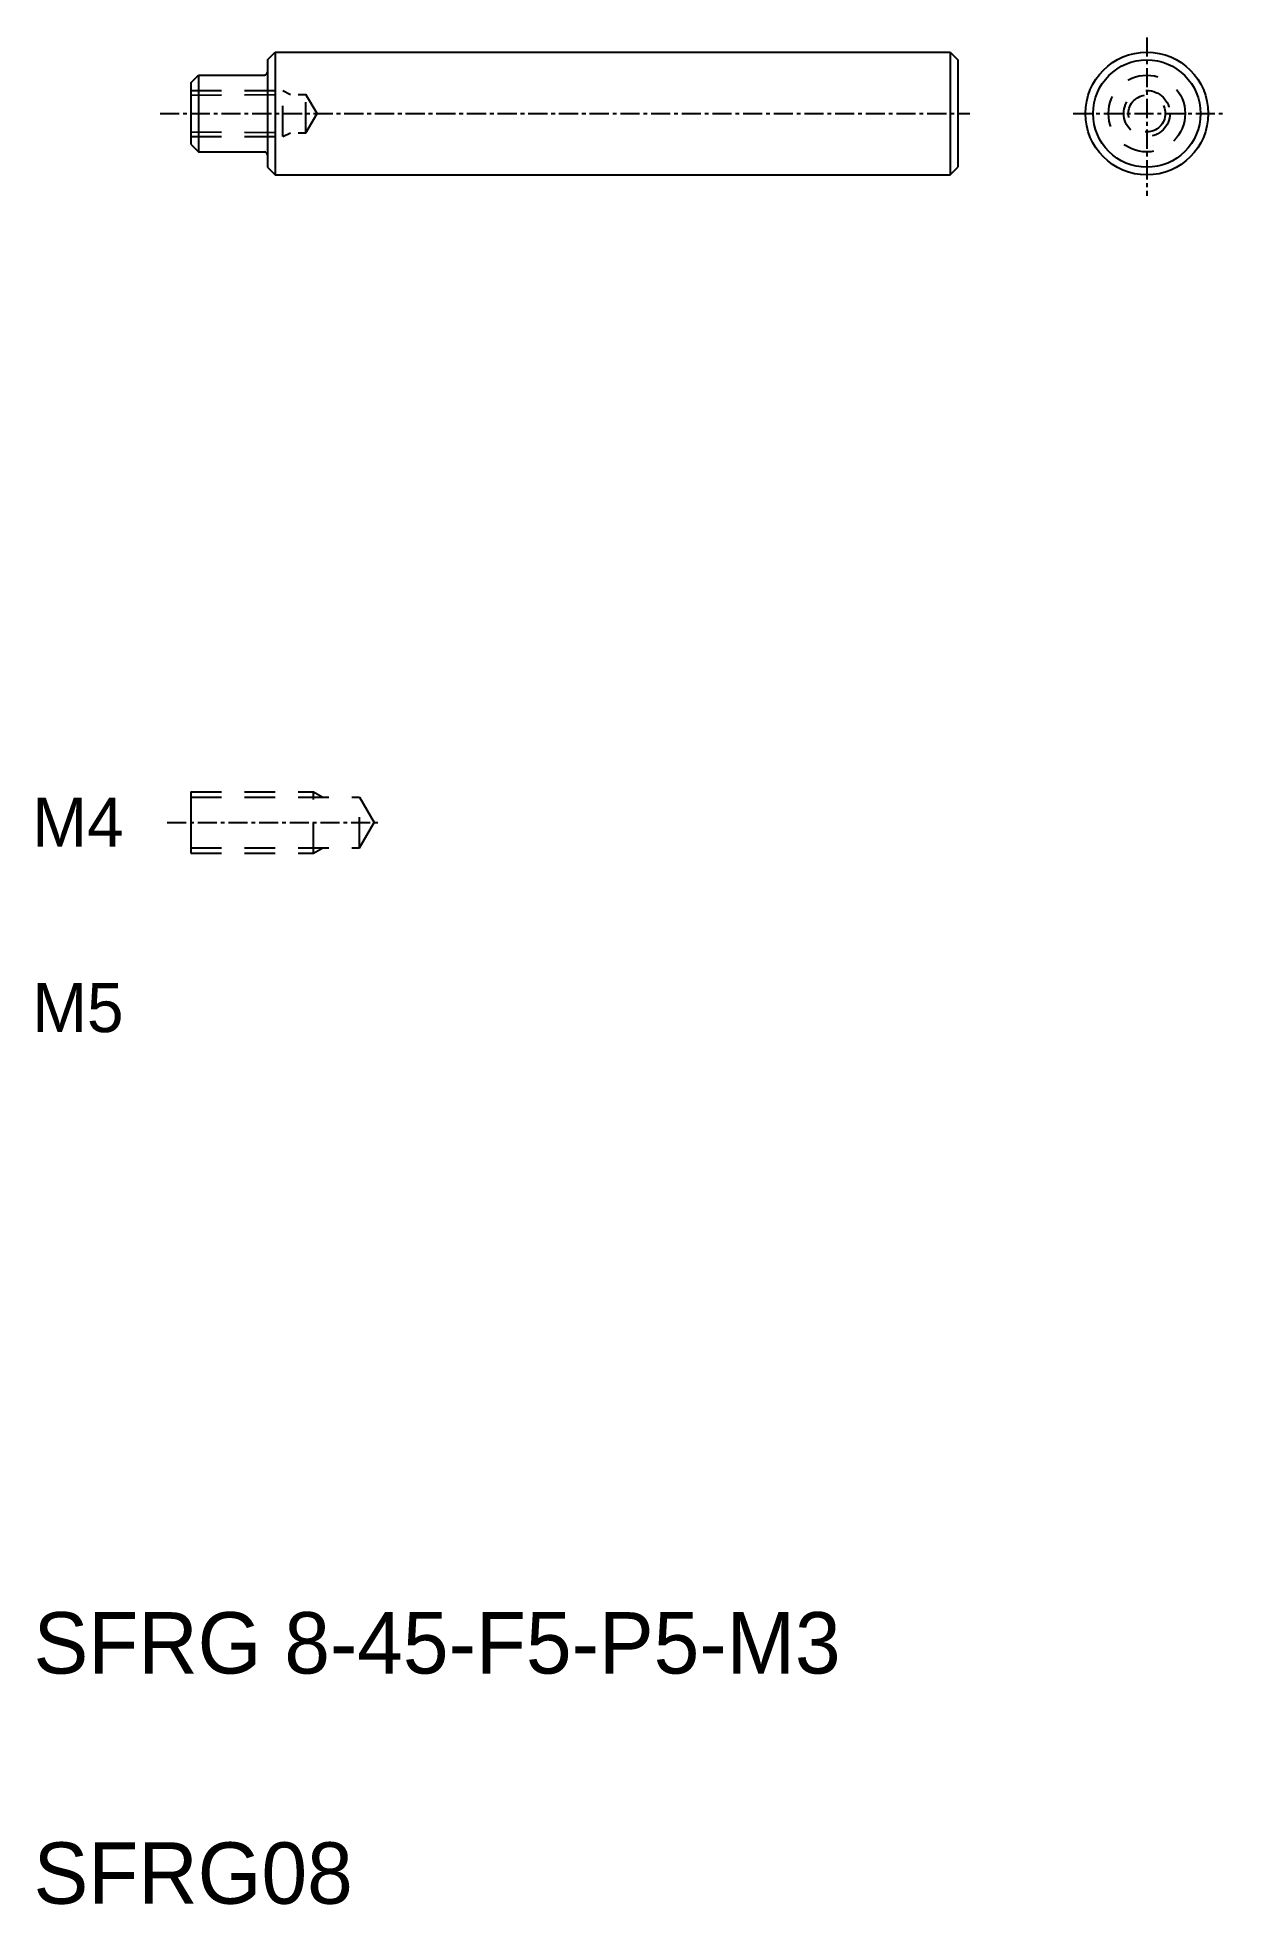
# Model space of a CAD drawing. Extents: x 72 to 150, y 73 to 195.
import ezdxf

# ---------------------------------------------------------------- set-up
doc = ezdxf.new("R2010")
doc.units = 0
doc.linetypes.add('CENTER', pattern=[2, 1.25, -0.25, 0.25, -0.25])
doc.linetypes.add('DASHED', pattern=[3.5, 2, -1.5])
doc.layers.get('0').update_dxf_attribs({"linetype": 'CONTINUOUS'})
doc.layers.add('CENTER', color=1, linetype='CENTER')

msp = doc.modelspace()

# ---------------------------------------------------------------- linework, layer by layer
at = {"color": 7, "linetype": 'CONTINUOUS'}
for p, q in [((87.26, 193.18), (87.76, 193.68)), ((87.76, 193.68), (131.76, 193.68)), ((87.76, 193.68), (87.76, 185.68)), ((131.76, 193.68), (131.76, 185.68)), ((131.76, 193.68), (132.26, 193.18)), ((87.26, 193.18), (87.26, 186.18)), ((132.26, 193.18), (132.26, 186.18)), ((82.26, 191.68), (82.76, 192.18)), ((82.26, 191.68), (82.26, 187.68)), ((82.76, 192.18), (87.06, 192.18)), ((82.76, 192.18), (82.76, 187.18)), ((82.26, 187.68), (82.76, 187.18)), ((82.76, 187.18), (87.06, 187.18)), ((87.26, 186.18), (87.76, 185.68)), ((131.76, 185.68), (132.26, 186.18)), ((87.76, 185.68), (131.76, 185.68)), ((82.26, 145.48), (82.26, 141.48))]:
    msp.add_line(p, q, dxfattribs=at)
at = {"color": 3, "linetype": 'DASHED'}
for p, q in [((82.26, 191.18), (88.26, 191.18)), ((88.26, 188.18), (88.26, 191.18)), ((88.26, 191.18), (88.76, 190.93)), ((82.26, 190.88), (89.76, 190.93)), ((89.76, 188.43), (89.76, 190.93)), ((90.49, 189.68), (89.76, 190.93)), ((89.76, 188.43), (90.49, 189.68)), ((82.26, 188.48), (89.76, 188.43)), ((82.26, 188.18), (88.26, 188.18)), ((88.26, 188.18), (88.76, 188.43)), ((82.26, 145.48), (90.26, 145.48)), ((82.26, 145.13), (93.26, 145.13)), ((90.26, 141.48), (90.26, 145.48)), ((90.26, 145.48), (90.87, 145.13)), ((93.26, 141.83), (93.26, 145.13)), ((93.26, 145.13), (94.22, 143.48)), ((93.26, 141.83), (94.22, 143.48)), ((82.26, 141.83), (93.26, 141.83)), ((82.26, 141.48), (90.26, 141.48)), ((90.26, 141.48), (90.87, 141.83))]:
    msp.add_line(p, q, dxfattribs=at)
for p, q in [((90.12, 190.3), (90.12, 190.3)), ((90.3, 189.99), (90.3, 189.99))]:
    msp.add_line(p, q)
at = {"color": 7}
msp.add_circle((144.58, 189.68), 4, dxfattribs=at)
msp.add_circle((144.58, 189.68), 3.5)
at = {"color": 3, "linetype": 'DASHED'}
for radius in [2.5, 1.5, 1.2]:
    msp.add_circle((144.58, 189.68), radius, dxfattribs=at)
at = {"color": 7, "linetype": 'CONTINUOUS'}
for centre, start, end in [((87.06, 192.38), 270, 0), ((87.06, 186.98), 0, 90)]:
    msp.add_arc(centre, 0.2, start, end, dxfattribs=at)
at = {"layer": 'CENTER', "color": 1, "linetype": 'CENTER'}
for p, q in [((144.58, 194.64), (144.58, 184.31)), ((80.26, 189.68), (133.05, 189.68)), ((139.77, 189.68), (149.65, 189.68)), ((80.71, 143.48), (94.66, 143.48))]:
    msp.add_line(p, q, dxfattribs=at)

# ---------------------------------------------------------------- texts
at = {"color": 7, "linetype": 'CONTINUOUS'}
for s, p in [('M4', (71.93, 141.91)), ('M5 ', (71.93, 129.83))]:
    msp.add_text(s, height=3.2, dxfattribs=at).set_placement(p)
for s, p in [('SFRG 8-45-F5-P5-M3', (72.01, 88.04)), ('SFRG08', (72.01, 73.04))]:
    msp.add_text(s, height=4).set_placement(p)

doc.saveas('drawing.dxf')
